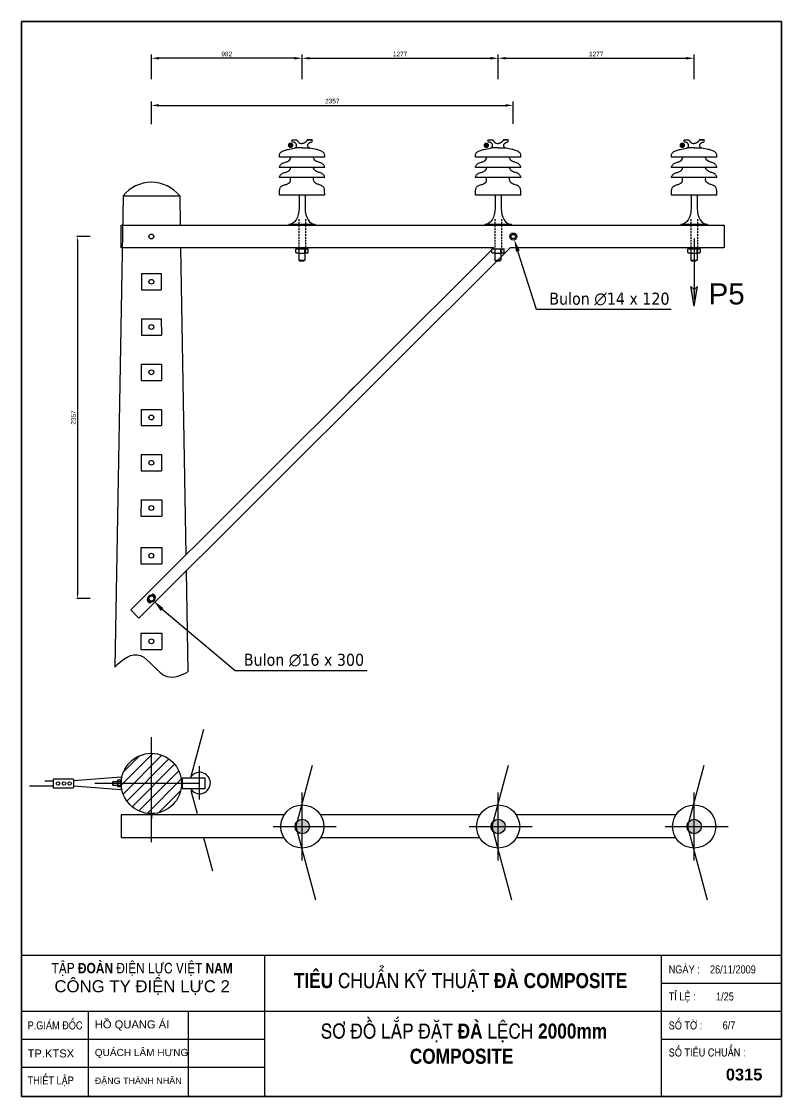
# Model space of a CAD drawing. Header units: millimetres. Extents: x 2635 to 48045, y -9970 to 7555.
# Drawn here: x 23285 to 28235, y 310 to 7310 of the extents above; entities that cross this region are included whole.
import ezdxf

# ---------------------------------------------------------------- set-up
doc = ezdxf.new("R2010")
doc.units = ezdxf.units.MM
doc.linetypes.add('DASHDOTX2', pattern=[50.8, 25.4, -12.7, 0, -12.7])
doc.linetypes.add('DASHED2', pattern=[9.525, 6.35, -3.175])
doc.layers.add('DUONG KICH THUOC', color=140, linetype='Continuous', lineweight=20)
doc.styles.add('Standard1', font='VNARIAL_0.TTF')
doc.styles.add('Standard_1', font='VHELVEN_0.TTF')
doc.styles.add('Standard_2', font='VHELVCN_0.TTF')
doc.dimstyles.new('Da22', dxfattribs={"dimscale": 20, "dimtxt": 2.5, "dimasz": 2.5, "dimexe": 1.25, "dimexo": 0.625, "dimtad": 1, "dimtxsty": 'Standard1', "dimcen": 2.5, "dimclrd": 140, "dimclre": 140, "dimadec": 0, "dimazin": 0, "dimtfac": 1, "dimtmove": 0, "dimatfit": 3, "dimfxl": 1, "dimarcsym": 0})
doc.dimstyles.get("Standard").update_dxf_attribs({"dimtxt": 30, "dimasz": 25, "dimexe": 3, "dimexo": 10, "dimgap": 10, "dimtad": 2, "dimtoh": 1, "dimdec": 0, "dimzin": 0, "dimdsep": 46, "dimtxsty": 'Standard', "dimcen": 0, "dimadec": 0, "dimazin": 0, "dimtfac": 1, "dimtdec": 0, "dimtofl": 0, "dimtmove": 0, "dimatfit": 3, "dimfxl": 1, "dimtolj": 1, "dimtzin": 0, "dimarcsym": 0})

# ---------------------------------------------------------------- blocks, each defined once
blk = doc.blocks.new('*D58')
at = {"layer": 'Defpoints', "color": 0}
for p in [(26487.7, 6763.7), (24130.8, 6606.3), (26487.7, 6610)]:
    blk.add_point(p, dxfattribs=at)
at = {"layer": 'DUONG KICH THUOC', "color": 140, "lineweight": -2}
for p, q in [((24130.8, 6640.3), (24130.8, 6788.7)), ((24180.8, 6763.7), (26437.7, 6763.7)), ((26487.7, 6644), (26487.7, 6788.7))]:
    blk.add_line(p, q, dxfattribs=at)
at = {"layer": 'DUONG KICH THUOC', "color": 140}
for points in [[(24180.8, 6772.1), (24180.8, 6755.4), (24130.8, 6763.7)], [(26437.7, 6772.1), (26437.7, 6755.4), (26487.7, 6763.7)]]:
    blk.add_solid(points, dxfattribs=at)
at = {"layer": 'DUONG KICH THUOC', "color": 0, "insert": (25309.2, 6791.6), "char_height": 30, "attachment_point": 5, "style": 'Standard1'}
blk.add_mtext('2357', dxfattribs=at)
blk = doc.blocks.new('*D59')
at = {"layer": 'Defpoints', "color": 0}
for p in [(27665.8, 7070.5), (26389.1, 6900.8), (27665.8, 6900.8)]:
    blk.add_point(p, dxfattribs=at)
at = {"layer": 'DUONG KICH THUOC', "color": 140, "lineweight": -2}
for p, q in [((26389.1, 6934.8), (26389.1, 7095.5)), ((26439.1, 7070.5), (27615.8, 7070.5)), ((27665.8, 6934.8), (27665.8, 7095.5))]:
    blk.add_line(p, q, dxfattribs=at)
at = {"layer": 'DUONG KICH THUOC', "color": 140}
for points in [[(26439.1, 7078.9), (26439.1, 7062.2), (26389.1, 7070.5)], [(27615.8, 7078.9), (27615.8, 7062.2), (27665.8, 7070.5)]]:
    blk.add_solid(points, dxfattribs=at)
at = {"layer": 'DUONG KICH THUOC', "color": 0, "insert": (27027.4, 7098.1), "char_height": 30, "attachment_point": 5, "style": 'Standard1'}
blk.add_mtext('1277', dxfattribs=at)
blk = doc.blocks.new('*D60')
at = {"layer": 'Defpoints', "color": 0}
for p in [(26389.1, 7070.5), (26389.1, 6965.2), (25112.5, 6900.8)]:
    blk.add_point(p, dxfattribs=at)
at = {"layer": 'DUONG KICH THUOC', "color": 140, "lineweight": -2}
for p, q in [((25112.5, 6934.8), (25112.5, 7095.5)), ((25162.5, 7070.5), (26339.1, 7070.5)), ((26389.1, 6999.2), (26389.1, 7095.5))]:
    blk.add_line(p, q, dxfattribs=at)
at = {"layer": 'DUONG KICH THUOC', "color": 140}
for points in [[(25162.5, 7078.9), (25162.5, 7062.2), (25112.5, 7070.5)], [(26339.1, 7078.9), (26339.1, 7062.2), (26389.1, 7070.5)]]:
    blk.add_solid(points, dxfattribs=at)
at = {"layer": 'DUONG KICH THUOC', "color": 0, "insert": (25750.8, 7098.1), "char_height": 30, "attachment_point": 5, "style": 'Standard1'}
blk.add_mtext('1277', dxfattribs=at)
blk = doc.blocks.new('*D61')
at = {"layer": 'Defpoints', "color": 0}
for p in [(24130.8, 7070.5), (25112.5, 7031.9), (24130.8, 6900.8)]:
    blk.add_point(p, dxfattribs=at)
at = {"layer": 'DUONG KICH THUOC', "color": 140, "lineweight": -2}
for p, q in [((24130.8, 6934.8), (24130.8, 7095.5)), ((25062.5, 7070.5), (24180.8, 7070.5)), ((25112.5, 7065.9), (25112.5, 7095.5))]:
    blk.add_line(p, q, dxfattribs=at)
at = {"layer": 'DUONG KICH THUOC', "color": 140}
for points in [[(24180.8, 7078.9), (24180.8, 7062.2), (24130.8, 7070.5)], [(25062.5, 7078.9), (25062.5, 7062.2), (25112.5, 7070.5)]]:
    blk.add_solid(points, dxfattribs=at)
at = {"layer": 'DUONG KICH THUOC', "color": 0, "insert": (24621.6, 7098.3), "char_height": 30, "attachment_point": 5, "style": 'Standard1'}
blk.add_mtext('982', dxfattribs=at)
blk = doc.blocks.new('*D62')
at = {"layer": 'Defpoints', "color": 0}
for p in [(23742.2, 5909.6), (23648.8, 3552.7), (23742.2, 3552.7)]:
    blk.add_point(p, dxfattribs=at)
at = {"layer": 'DUONG KICH THUOC', "color": 0, "lineweight": -2}
for p, q in [((23732.2, 5909.6), (23645.8, 5909.6)), ((23648.8, 5884.6), (23648.8, 3577.7)), ((23732.2, 3552.7), (23645.8, 3552.7))]:
    blk.add_line(p, q, dxfattribs=at)
at = {"layer": 'DUONG KICH THUOC', "color": 0}
for points in [[(23644.6, 5884.6), (23653, 5884.6), (23648.8, 5909.6)], [(23644.6, 3577.7), (23653, 3577.7), (23648.8, 3552.7)]]:
    blk.add_solid(points, dxfattribs=at)
at = {"layer": 'DUONG KICH THUOC', "color": 0, "insert": (23623.8, 4731.2), "char_height": 30, "attachment_point": 5, "rotation": 90}
blk.add_mtext('\\A1;2357', dxfattribs=at)

msp = doc.modelspace()

# ---------------------------------------------------------------- hatches: boundary and pattern name
for color, points in [(7, [(25019.289, 6503.86, 1), (25055.71, 6503.86, 1)]), (7, [(26294.071, 6503.86, 1), (26330.492, 6503.86, 1)]), (7, [(27570.186, 6503.86, 1), (27606.607, 6503.86, 1)]), (256, [(25174.349, 5835.963), (25051.018, 5835.963), (25051.018, 5831.063), (25174.349, 5831.063)]), (256, [(26451.001, 5835.963), (26327.67, 5835.963), (26327.67, 5831.063), (26451.001, 5831.063)]), (256, [(27727.653, 5835.963), (27604.322, 5835.963), (27604.322, 5831.063), (27727.653, 5831.063)])]:
    msp.add_hatch(color=color).paths.add_polyline_path(points)
h = msp.add_hatch(color=2)
h.paths.add_polyline_path([(27644.683, 5585.185), (27665.885, 5565.369), (27687.086, 5585.185), (27665.885, 5456.455)])
edge = h.paths.add_edge_path()
edge.add_line((27665.885, 5897.434), (27665.885, 5501.349))
h = msp.add_hatch()
h.set_pattern_fill('ANSI31', color=140, scale=15.71264, style=0)
h.set_pattern_definition([(45, (-2449.554, -5632.334), (-35.27588, 35.27588), [])])
edge = h.paths.add_edge_path()
edge.add_arc((24130.799, 2348.124), 196.408, 0, 360)
h = msp.add_hatch(color=256)
edge = h.paths.add_edge_path()
edge.add_arc((25113.498, 2068.064), 46.773, 0, 360)
h = msp.add_hatch(color=256)
edge = h.paths.add_edge_path()
edge.add_arc((26389.102, 2068.064), 46.773, 0, 360)
h = msp.add_hatch(color=256)
edge = h.paths.add_edge_path()
edge.add_arc((27665.754, 2068.064), 46.773, 0, 360)

# ---------------------------------------------------------------- linework, layer by layer
for p, q in [((25046.789, 6538.222), (25077.517, 6538.222)), ((25147.384, 6538.222), (25178.112, 6538.222)), ((26323.441, 6538.222), (26354.169, 6538.222)), ((26424.036, 6538.222), (26454.764, 6538.222)), ((27600.093, 6538.222), (27630.821, 6538.222)), ((27700.688, 6538.222), (27731.416, 6538.222)), ((23946.337, 6173.922), (23892.78, 3105.644)), ((23946.337, 6173.922), (24315.259, 6173.981)), ((24315.26, 6173.922), (24318.588, 5983.276)), ((25026.273, 5987.689), (25026.273, 5983.276)), ((25026.273, 5983.276), (25198.628, 5983.276)), ((25198.628, 5987.689), (25198.628, 5983.276)), ((26302.925, 5987.689), (26302.925, 5983.276)), ((26302.925, 5983.276), (26475.28, 5983.276)), ((26475.28, 5987.689), (26475.28, 5983.276)), ((27579.577, 5987.689), (27579.577, 5983.276)), ((27579.577, 5983.276), (27751.932, 5983.276)), ((27751.932, 5987.689), (27751.932, 5983.276)), ((24321.159, 5835.97), (24356.054, 3836.833)), ((25091.66, 5817.425), (25091.66, 5804.597)), ((25130.942, 5817.425), (25130.942, 5804.597)), ((26368.312, 5817.425), (26368.312, 5804.597)), ((26407.594, 5817.425), (26407.594, 5804.597)), ((27644.964, 5817.425), (27644.964, 5804.597)), ((27684.246, 5817.425), (27684.246, 5804.597)), ((25091.66, 5756.722), (25097.553, 5750.83)), ((25091.66, 5756.722), (25130.942, 5756.722)), ((25095.589, 5800.669), (25127.014, 5800.669)), ((25130.942, 5756.722), (25125.05, 5750.83)), ((26368.312, 5756.722), (26374.205, 5750.83)), ((26368.312, 5756.722), (26407.594, 5756.722)), ((26372.241, 5800.669), (26403.666, 5800.669)), ((26407.594, 5756.722), (26401.702, 5750.83)), ((27644.964, 5756.722), (27650.857, 5750.83)), ((27644.964, 5756.722), (27684.246, 5756.722)), ((27648.893, 5800.669), (27680.318, 5800.669)), ((27684.246, 5756.722), (27678.354, 5750.83)), ((24066.522, 5668.091), (24066.301, 5561.93)), ((24066.522, 5668.091), (24195.075, 5668.091)), ((24195.075, 5668.091), (24195.296, 5561.93)), ((24066.301, 5561.93), (24195.296, 5561.93)), ((24065.909, 5373.479), (24065.688, 5267.318)), ((24065.909, 5373.479), (24195.688, 5373.479)), ((24195.688, 5373.479), (24195.909, 5267.318)), ((24065.688, 5267.318), (24195.909, 5267.318)), ((24065.295, 5078.867), (24065.074, 4972.706)), ((24065.295, 5078.867), (24196.302, 5078.867)), ((24196.302, 5078.867), (24196.523, 4972.706)), ((24065.074, 4972.706), (24196.523, 4972.706)), ((24064.682, 4784.255), (24064.461, 4678.094)), ((24064.682, 4784.255), (24196.915, 4784.255)), ((24196.915, 4784.255), (24197.136, 4678.094)), ((24064.461, 4678.094), (24197.136, 4678.094)), ((24064.068, 4489.643), (24063.847, 4383.482)), ((24064.068, 4489.643), (24197.529, 4489.643)), ((24197.529, 4489.643), (24197.75, 4383.482)), ((24063.847, 4383.482), (24197.75, 4383.482)), ((24061.648, 4195.031), (24199.949, 4195.031)), ((24063.455, 4195.031), (24063.234, 4088.87)), ((24198.142, 4195.031), (24198.363, 4088.87)), ((24061.648, 4088.87), (24199.949, 4088.87)), ((24062.809, 3884.706), (24062.588, 3778.546)), ((24062.809, 3884.706), (24198.788, 3884.706)), ((24198.788, 3884.706), (24199.009, 3778.546)), ((24062.588, 3778.546), (24199.009, 3778.546)), ((24357.862, 3733.242), (24369.348, 3075.242)), ((24061.648, 3326.908), (24199.949, 3326.908)), ((24061.648, 3326.908), (24061.648, 3220.747)), ((24199.949, 3326.908), (24199.949, 3220.747)), ((24061.648, 3220.747), (24199.949, 3220.747)), ((24130.799, 1967.022), (24130.799, 2649.871)), ((24447.323, 2348.124), (23762.557, 2348.124)), ((25113.498, 1846.672), (25113.498, 2289.456)), ((26389.102, 1846.672), (26389.102, 2289.456)), ((27665.754, 1846.672), (27665.754, 2289.456)), ((24995.548, 2144.072), (23934.391, 2144.462)), ((26270.851, 2143.602), (25231.504, 2143.985)), ((27547.181, 2143.096), (26507.433, 2143.479)), ((24924.804, 2068.064), (25334.891, 2068.064)), ((26200.408, 2068.064), (26610.495, 2068.064)), ((27477.06, 2068.064), (27887.147, 2068.064)), ((23934.391, 1997.168), (24992.637, 1996.775)), ((25234.306, 1996.685), (26268.522, 1996.301)), ((26509.607, 1996.175), (27545.48, 1995.791)), ((23285.081, 1231.14), (28234.503, 1231.14)), ((24870.014, 319.404), (24870.014, 1231.14)), ((27453.016, 319.404), (27453.016, 1231.14)), ((27453.016, 1048.793), (28234.503, 1048.793)), ((23285.081, 866.446), (28234.503, 866.446)), ((23721.475, 319.404), (23721.475, 866.446)), ((24372.715, 319.404), (24372.715, 866.446)), ((23285.081, 684.099), (24870.014, 684.099)), ((27453.016, 684.099), (28234.503, 684.099)), ((23285.081, 501.751), (24870.014, 501.751))]:
    msp.add_line(p, q)
at = {"linetype": 'ByBlock'}
for p, q in [((25092.81, 6179.684), (25092.81, 6094.293)), ((25132.091, 6179.684), (25132.091, 6094.293)), ((26369.462, 6179.684), (26369.462, 6094.293)), ((26408.743, 6179.684), (26408.743, 6094.293)), ((27646.114, 6179.684), (27646.114, 6094.293)), ((27685.395, 6179.684), (27685.395, 6094.293))]:
    msp.add_line(p, q, dxfattribs=at)
at = {"color": 140, "linetype": 'DASHED2', "ltscale": 2}
for p, q in [((25090.589, 6022.551), (25090.589, 5806.502)), ((25133.799, 6022.551), (25133.799, 5806.502)), ((26367.241, 6022.551), (26367.241, 5806.502)), ((26410.451, 6022.551), (26410.451, 5806.502)), ((27643.893, 6022.551), (27643.893, 5806.502)), ((27687.103, 6022.551), (27687.103, 5806.502))]:
    msp.add_line(p, q, dxfattribs=at)
at = {"lineweight": -3}
for p, q in [((23934.391, 5835.97), (23934.391, 5983.276)), ((23934.391, 5983.276), (27862.162, 5983.276)), ((27862.162, 5983.276), (27862.162, 5835.97)), ((26361.129, 5835.97), (23934.391, 5835.97)), ((23996.596, 3478.439), (26361.129, 5835.97)), ((26466.835, 5835.97), (24049.229, 3425.522)), ((27862.162, 5835.97), (26466.835, 5835.97)), ((26638.348, 5433.724), (26517.926, 5814.125)), ((27516.454, 5433.724), (26638.348, 5433.724)), ((24132.812, 3576.668), (24106.521, 3550.518)), ((24155.875, 3568.967), (24147.396, 3577.492)), ((24105.62, 3535.939), (24114.099, 3527.414)), ((24128.683, 3528.237), (24154.974, 3554.388)), ((23996.596, 3478.439), (24049.229, 3425.522)), ((24677.489, 3082.425), (24200.518, 3480.808)), ((25535.831, 3082.425), (24677.489, 3082.425)), ((28234.503, 1237.604), (28234.503, 309.841))]:
    msp.add_line(p, q, dxfattribs=at)
at = {"color": 2}
for p, q in [((27665.885, 5897.434), (27665.885, 5501.349)), ((23285.081, 309.841), (28234.503, 309.841))]:
    msp.add_line(p, q, dxfattribs=at)
at = {"linetype": 'DASHDOTX2'}
for p, q in [((25097.553, 5750.83), (25125.05, 5750.83)), ((26374.205, 5750.83), (26401.702, 5750.83)), ((27650.857, 5750.83), (27678.354, 5750.83))]:
    msp.add_line(p, q, dxfattribs=at)
at = {"color": 7}
for p, q in [((27665.885, 5456.455), (27644.683, 5585.185)), ((27644.683, 5585.185), (27665.885, 5565.369)), ((27665.885, 5456.455), (27687.086, 5585.185)), ((27687.086, 5585.185), (27665.885, 5565.369)), ((25375.533, 4853.628), (25449.576, 4927.671)), ((24469.715, 2699.278), (24428.826, 2546.536)), ((24428.826, 2546.536), (24387.682, 2392.985)), ((25177.693, 2464.772), (25071.395, 2068.064)), ((26453.41, 2464.772), (26347.113, 2068.064)), ((27729.394, 2464.772), (27623.097, 2068.064)), ((23932.665, 2388.403), (23624.295, 2364.954)), ((23492.487, 2330.886), (23336.868, 2330.886)), ((23493.225, 2363.17), (23437.498, 2363.17)), ((23932.665, 2307.438), (23624.295, 2330.886)), ((24387.682, 2303.262), (24428.253, 2151.85)), ((23934.391, 2144.426), (23934.391, 1997.13)), ((25071.395, 2068.064), (25199.5, 1589.97)), ((26347.113, 2068.064), (26475.218, 1589.97)), ((27623.043, 2068.264), (27751.148, 1590.17)), ((24469.754, 1996.969), (24528.309, 1778.436)), ((23721.475, 319.404), (23721.475, 309.841)), ((24372.715, 319.404), (24372.715, 309.841)), ((24870.014, 319.404), (24870.014, 309.841)), ((27453.016, 319.404), (27453.016, 309.841))]:
    msp.add_line(p, q, dxfattribs=at)
at = {"color": 140}
for p, q in [((24445.171, 2244.197), (24445.171, 2460.319)), ((23934.391, 2384.508), (23934.391, 2311.739)), ((23880.822, 2359.548), (23876.894, 2355.619)), ((23876.894, 2355.619), (23876.894, 2341.17)), ((23876.894, 2341.17), (23880.822, 2337.241)), ((23880.822, 2359.548), (23880.822, 2337.241)), ((23931.072, 2359.548), (23880.822, 2359.548)), ((23880.822, 2337.241), (23931.804, 2337.241))]:
    msp.add_line(p, q, dxfattribs=at)
at = {"linetype": 'Continuous'}
msp.add_line((24130.799, 2151.716), (24130.799, 2117.181), dxfattribs=at)
msp.add_line((24130.799, 2151.716), (24130.799, 2117.181), dxfattribs=at)
at = {"color": 2}
for points in [[(28234.503, 309.841), (28234.503, 7309.822), (23285.022, 7309.822), (23285.022, 309.841), (28234.503, 309.841)], [(23285.081, 309.841), (23285.081, 7309.822), (28234.562, 7309.822), (28234.562, 309.841), (23285.081, 309.841)]]:
    msp.add_lwpolyline(points, close=True, dxfattribs=at)
for points in [[(25075.383, 6505.71, 0.33742366), (25055.953, 6523.236, -0.21105738), (25046.789, 6528.232, -0.34013476), (25046.789, 6538.222, -0.24626391), (25050.399, 6539.887), (25056.172, 6539.887)], [(25056.172, 6539.887), (25072.468, 6539.887, -0.06583963), (25074.961, 6539.558, -0.08777273), (25077.006, 6538.6, -0.05827455), (25079.434, 6536.429, -0.01816456), (25081.798, 6533.555, -0.03774957), (25083.46, 6531, 0.04761088), (25086.883, 6526.608, 0.23109475), (25112.45, 6515.825, 0.23109475)], [(25168.729, 6539.887), (25152.433, 6539.887, 0.06583963), (25149.94, 6539.558, 0.08777273), (25147.895, 6538.6, 0.05827455), (25145.467, 6536.429, 0.01816456), (25143.102, 6533.555, 0.03774957), (25141.441, 6531, -0.04761088), (25138.018, 6526.608, -0.23109475), (25112.45, 6515.825, -0.23109475)], [(25149.517, 6505.71, -0.33742366), (25168.948, 6523.236, 0.21105738), (25178.112, 6528.232, 0.34013476), (25178.112, 6538.222, 0.24626391), (25174.502, 6539.887), (25168.729, 6539.887)], [(26352.035, 6505.71, 0.33742366), (26332.605, 6523.236, -0.21105738), (26323.441, 6528.232, -0.34013476), (26323.441, 6538.222, -0.24626391), (26327.051, 6539.887), (26332.824, 6539.887)], [(26332.824, 6539.887), (26349.12, 6539.887, -0.06583963), (26351.613, 6539.558, -0.08777273), (26353.658, 6538.6, -0.05827455), (26356.086, 6536.429, -0.01816456), (26358.45, 6533.555, -0.03774957), (26360.112, 6531, 0.04761088), (26363.535, 6526.608, 0.23109475), (26389.102, 6515.825, 0.23109475)], [(26445.381, 6539.887), (26429.085, 6539.887, 0.06583963), (26426.592, 6539.558, 0.08777273), (26424.547, 6538.6, 0.05827455), (26422.119, 6536.429, 0.01816456), (26419.754, 6533.555, 0.03774957), (26418.093, 6531, -0.04761088), (26414.67, 6526.608, -0.23109475), (26389.102, 6515.825, -0.23109475)], [(26426.169, 6505.71, -0.33742366), (26445.6, 6523.236, 0.21105738), (26454.764, 6528.232, 0.34013476), (26454.764, 6538.222, 0.24626391), (26451.154, 6539.887), (26445.381, 6539.887)], [(27628.687, 6505.71, 0.33742366), (27609.257, 6523.236, -0.21105738), (27600.093, 6528.232, -0.34013476), (27600.093, 6538.222, -0.24626391), (27603.703, 6539.887), (27609.476, 6539.887)], [(27609.476, 6539.887), (27625.772, 6539.887, -0.06583963), (27628.265, 6539.558, -0.08777273), (27630.31, 6538.6, -0.05827455), (27632.738, 6536.429, -0.01816456), (27635.102, 6533.555, -0.03774957), (27636.764, 6531, 0.04761088), (27640.187, 6526.608, 0.23109475), (27665.754, 6515.825, 0.23109475)], [(27722.033, 6539.887), (27705.737, 6539.887, 0.06583963), (27703.244, 6539.558, 0.08777273), (27701.199, 6538.6, 0.05827455), (27698.771, 6536.429, 0.01816456), (27696.406, 6533.555, 0.03774957), (27694.745, 6531, -0.04761088), (27691.322, 6526.608, -0.23109475), (27665.754, 6515.825, -0.23109475)], [(27702.821, 6505.71, -0.33742366), (27722.252, 6523.236, 0.21105738), (27731.416, 6528.232, 0.34013476), (27731.416, 6538.222, 0.24626391), (27727.806, 6539.887), (27722.033, 6539.887)], [(24965.144, 6426.019), (24964.75, 6434.771, -0.14887462), (24968.992, 6451.402, -0.06685663), (24976.545, 6459.789, -0.06371024), (24985.568, 6465.66, -0.04467711), (24998.367, 6470.483, -0.03200233), (25020.807, 6476.929, -0.01374007), (25062.186, 6485.074, 0.29109305), (25074.964, 6496.903, 0.13074651), (25075.383, 6502.565, -0.09328321), (25075.383, 6505.71, -0.75340288)], [(25112.537, 6487.412), (25073.682, 6487.412, 0.03315086), (25069.743, 6487.151, 0.01624071), (25066.994, 6486.693, 0.09165183), (25065.848, 6486.235, -0.0498847), (25065.085, 6485.854, -0.64695834)], [(25112.364, 6487.412), (25151.218, 6487.412, -0.03315086), (25155.158, 6487.151, -0.01624071), (25157.907, 6486.693, -0.09165183), (25159.052, 6486.235, 0.0498847), (25159.816, 6485.854, 0.64695834)], [(25259.756, 6426.019), (25260.151, 6434.771, 0.14887462), (25255.909, 6451.402, 0.06685663), (25248.355, 6459.789, 0.06371024), (25239.333, 6465.66, 0.04467711), (25226.534, 6470.483, 0.03200233), (25204.094, 6476.929, 0.01374007), (25162.715, 6485.074, -0.29109305), (25149.937, 6496.903, -0.13074651), (25149.517, 6502.565, 0.09328321), (25149.517, 6505.71, 0.75340288)], [(26241.796, 6426.019), (26241.402, 6434.771, -0.14887462), (26245.644, 6451.402, -0.06685663), (26253.197, 6459.789, -0.06371024), (26262.22, 6465.66, -0.04467711), (26275.019, 6470.483, -0.03200233), (26297.459, 6476.929, -0.01374007), (26338.838, 6485.074, 0.29109305), (26351.616, 6496.903, 0.13074651), (26352.035, 6502.565, -0.09328321), (26352.035, 6505.71, -0.75340288)], [(26389.189, 6487.412), (26350.334, 6487.412, 0.03315086), (26346.395, 6487.151, 0.01624071), (26343.646, 6486.693, 0.09165183), (26342.5, 6486.235, -0.0498847), (26341.737, 6485.854, -0.64695834)], [(26389.016, 6487.412), (26427.87, 6487.412, -0.03315086), (26431.81, 6487.151, -0.01624071), (26434.559, 6486.693, -0.09165183), (26435.704, 6486.235, 0.0498847), (26436.468, 6485.854, 0.64695834)], [(26536.408, 6426.019), (26536.803, 6434.771, 0.14887462), (26532.561, 6451.402, 0.06685663), (26525.007, 6459.789, 0.06371024), (26515.985, 6465.66, 0.04467711), (26503.186, 6470.483, 0.03200233), (26480.746, 6476.929, 0.01374007), (26439.367, 6485.074, -0.29109305), (26426.589, 6496.903, -0.13074651), (26426.169, 6502.565, 0.09328321), (26426.169, 6505.71, 0.75340288)], [(27518.448, 6426.019), (27518.054, 6434.771, -0.14887462), (27522.296, 6451.402, -0.06685663), (27529.849, 6459.789, -0.06371024), (27538.872, 6465.66, -0.04467711), (27551.671, 6470.483, -0.03200233), (27574.111, 6476.929, -0.01374007), (27615.49, 6485.074, 0.29109305), (27628.268, 6496.903, 0.13074651), (27628.687, 6502.565, -0.09328321), (27628.687, 6505.71, -0.75340288)], [(27665.841, 6487.412), (27626.986, 6487.412, 0.03315086), (27623.047, 6487.151, 0.01624071), (27620.298, 6486.693, 0.09165183), (27619.152, 6486.235, -0.0498847), (27618.389, 6485.854, -0.64695834)], [(27665.668, 6487.412), (27704.522, 6487.412, -0.03315086), (27708.462, 6487.151, -0.01624071), (27711.211, 6486.693, -0.09165183), (27712.356, 6486.235, 0.0498847), (27713.12, 6485.854, 0.64695834)], [(27813.06, 6426.019), (27813.455, 6434.771, 0.14887462), (27809.213, 6451.402, 0.06685663), (27801.659, 6459.789, 0.06371024), (27792.637, 6465.66, 0.04467711), (27779.838, 6470.483, 0.03200233), (27757.398, 6476.929, 0.01374007), (27716.019, 6485.074, -0.29109305), (27703.241, 6496.903, -0.13074651), (27702.821, 6502.565, 0.09328321), (27702.821, 6505.71, 0.75340288)], [(24965.144, 6360.164), (24965.507, 6363.373, -0.12238138), (24968.992, 6372.742, -0.06685663), (24976.545, 6381.13, -0.06371024), (24985.568, 6387.001, -0.04467711), (24998.367, 6391.824, 0.04436828), (25017.88, 6399.163, 0.07946042), (25030.26, 6407.76, 0.11834854), (25036.974, 6418.244, 0.13074651), (25037.394, 6423.905, -0.06250512), (25037.264, 6426.019, -0.06250512)], [(25259.756, 6360.164), (25259.394, 6363.373, 0.12238138), (25255.909, 6372.742, 0.06685663), (25248.355, 6381.13, 0.06371024), (25239.333, 6387.001, 0.04467711), (25226.534, 6391.824, -0.04436828), (25207.02, 6399.163, -0.07946042), (25194.641, 6407.76, -0.11834854), (25187.927, 6418.244, -0.13074651), (25187.507, 6423.905, 0.06250512), (25187.636, 6426.019, 0.06250512)], [(26241.796, 6360.164), (26242.159, 6363.373, -0.12238138), (26245.644, 6372.742, -0.06685663), (26253.197, 6381.13, -0.06371024), (26262.22, 6387.001, -0.04467711), (26275.019, 6391.824, 0.04436828), (26294.532, 6399.163, 0.07946042), (26306.912, 6407.76, 0.11834854), (26313.626, 6418.244, 0.13074651), (26314.046, 6423.905, -0.06250512), (26313.916, 6426.019, -0.06250512)], [(26536.408, 6360.164), (26536.046, 6363.373, 0.12238138), (26532.561, 6372.742, 0.06685663), (26525.007, 6381.13, 0.06371024), (26515.985, 6387.001, 0.04467711), (26503.186, 6391.824, -0.04436828), (26483.672, 6399.163, -0.07946042), (26471.293, 6407.76, -0.11834854), (26464.579, 6418.244, -0.13074651), (26464.159, 6423.905, 0.06250512), (26464.288, 6426.019, 0.06250512)], [(27518.448, 6360.164), (27518.811, 6363.373, -0.12238138), (27522.296, 6372.742, -0.06685663), (27529.849, 6381.13, -0.06371024), (27538.872, 6387.001, -0.04467711), (27551.671, 6391.824, 0.04436828), (27571.184, 6399.163, 0.07946042), (27583.564, 6407.76, 0.11834854), (27590.278, 6418.244, 0.13074651), (27590.698, 6423.905, -0.06250512), (27590.568, 6426.019, -0.06250512)], [(27813.06, 6360.164), (27812.698, 6363.373, 0.12238138), (27809.213, 6372.742, 0.06685663), (27801.659, 6381.13, 0.06371024), (27792.637, 6387.001, 0.04467711), (27779.838, 6391.824, -0.04436828), (27760.324, 6399.163, -0.07946042), (27747.945, 6407.76, -0.11834854), (27741.231, 6418.244, -0.13074651), (27740.811, 6423.905, 0.06250512), (27740.94, 6426.019, 0.06250512)], [(24965.144, 6294.31), (24965.507, 6297.518, -0.12238138), (24968.992, 6306.888, -0.06685663), (24976.545, 6315.275, -0.06371024), (24985.568, 6321.146, -0.04467711), (24998.367, 6325.969, 0.04436828), (25017.88, 6333.308, 0.07946042), (25030.26, 6341.905, 0.11834854), (25036.974, 6352.389, 0.13074651), (25037.394, 6358.051, -0.06250512), (25037.264, 6360.164, -0.06250512)], [(25259.756, 6294.31), (25259.394, 6297.518, 0.12238138), (25255.909, 6306.888, 0.06685663), (25248.355, 6315.275, 0.06371024), (25239.333, 6321.146, 0.04467711), (25226.534, 6325.969, -0.04436828), (25207.02, 6333.308, -0.07946042), (25194.641, 6341.905, -0.11834854), (25187.927, 6352.389, -0.13074651), (25187.507, 6358.051, 0.06250512), (25187.636, 6360.164, 0.06250512)], [(26241.796, 6294.31), (26242.159, 6297.518, -0.12238138), (26245.644, 6306.888, -0.06685663), (26253.197, 6315.275, -0.06371024), (26262.22, 6321.146, -0.04467711), (26275.019, 6325.969, 0.04436828), (26294.532, 6333.308, 0.07946042), (26306.912, 6341.905, 0.11834854), (26313.626, 6352.389, 0.13074651), (26314.046, 6358.051, -0.06250512), (26313.916, 6360.164, -0.06250512)], [(26536.408, 6294.31), (26536.046, 6297.518, 0.12238138), (26532.561, 6306.888, 0.06685663), (26525.007, 6315.275, 0.06371024), (26515.985, 6321.146, 0.04467711), (26503.186, 6325.969, -0.04436828), (26483.672, 6333.308, -0.07946042), (26471.293, 6341.905, -0.11834854), (26464.579, 6352.389, -0.13074651), (26464.159, 6358.051, 0.06250512), (26464.288, 6360.164, 0.06250512)], [(27518.448, 6294.31), (27518.811, 6297.518, -0.12238138), (27522.296, 6306.888, -0.06685663), (27529.849, 6315.275, -0.06371024), (27538.872, 6321.146, -0.04467711), (27551.671, 6325.969, 0.04436828), (27571.184, 6333.308, 0.07946042), (27583.564, 6341.905, 0.11834854), (27590.278, 6352.389, 0.13074651), (27590.698, 6358.051, -0.06250512), (27590.568, 6360.164, -0.06250512)], [(27813.06, 6294.31), (27812.698, 6297.518, 0.12238138), (27809.213, 6306.888, 0.06685663), (27801.659, 6315.275, 0.06371024), (27792.637, 6321.146, 0.04467711), (27779.838, 6325.969, -0.04436828), (27760.324, 6333.308, -0.07946042), (27747.945, 6341.905, -0.11834854), (27741.231, 6352.389, -0.13074651), (27740.811, 6358.051, 0.06250512), (27740.94, 6360.164, 0.06250512)], [(24965.144, 6179.684), (24965.507, 6208.107, -0.06401041), (24968.992, 6226.899, -0.06685663), (24976.545, 6235.287, -0.06371024), (24985.568, 6241.158, -0.04467711), (24998.367, 6245.981, 0.04436828), (25017.88, 6253.319, 0.07946042), (25030.26, 6261.917, 0.11834854), (25036.974, 6272.401, 0.03748724), (25037.394, 6292.196, -0.06250512), (25037.264, 6294.31, -0.06250512)], [(25259.756, 6179.684), (25259.394, 6208.107, 0.06401041), (25255.909, 6226.899, 0.06685663), (25248.355, 6235.287, 0.06371024), (25239.333, 6241.158, 0.04467711), (25226.534, 6245.981, -0.04436828), (25207.02, 6253.319, -0.07946042), (25194.641, 6261.917, -0.11834854), (25187.927, 6272.401, -0.03748724), (25187.507, 6292.196, 0.06250512), (25187.636, 6294.31, 0.06250512)], [(26241.796, 6179.684), (26242.159, 6208.107, -0.06401041), (26245.644, 6226.899, -0.06685663), (26253.197, 6235.287, -0.06371024), (26262.22, 6241.158, -0.04467711), (26275.019, 6245.981, 0.04436828), (26294.532, 6253.319, 0.07946042), (26306.912, 6261.917, 0.11834854), (26313.626, 6272.401, 0.03748724), (26314.046, 6292.196, -0.06250512), (26313.916, 6294.31, -0.06250512)], [(26536.408, 6179.684), (26536.046, 6208.107, 0.06401041), (26532.561, 6226.899, 0.06685663), (26525.007, 6235.287, 0.06371024), (26515.985, 6241.158, 0.04467711), (26503.186, 6245.981, -0.04436828), (26483.672, 6253.319, -0.07946042), (26471.293, 6261.917, -0.11834854), (26464.579, 6272.401, -0.03748724), (26464.159, 6292.196, 0.06250512), (26464.288, 6294.31, 0.06250512)], [(27518.448, 6179.684), (27518.811, 6208.107, -0.06401041), (27522.296, 6226.899, -0.06685663), (27529.849, 6235.287, -0.06371024), (27538.872, 6241.158, -0.04467711), (27551.671, 6245.981, 0.04436828), (27571.184, 6253.319, 0.07946042), (27583.564, 6261.917, 0.11834854), (27590.278, 6272.401, 0.03748724), (27590.698, 6292.196, -0.06250512), (27590.568, 6294.31, -0.06250512)], [(27813.06, 6179.684), (27812.698, 6208.107, 0.06401041), (27809.213, 6226.899, 0.06685663), (27801.659, 6235.287, 0.06371024), (27792.637, 6241.158, 0.04467711), (27779.838, 6245.981, -0.04436828), (27760.324, 6253.319, -0.07946042), (27747.945, 6261.917, -0.11834854), (27741.231, 6272.401, -0.03748724), (27740.811, 6292.196, 0.06250512), (27740.94, 6294.31, 0.06250512)], [(25091.66, 5830.253), (25091.66, 5804.597, -0.41421356), (25087.732, 5800.669), (25075.948, 5800.669, -0.41421356), (25072.02, 5804.597), (25072.02, 5826.325, -0.41421356), (25075.948, 5830.253), (25146.655, 5830.253, -0.41421356), (25150.583, 5826.325), (25150.583, 5804.597, -0.41421356), (25146.655, 5800.669), (25134.87, 5800.669, -0.41421356), (25130.942, 5804.597), (25130.942, 5830.253)], [(26368.312, 5830.253), (26368.312, 5804.597, -0.41421356), (26364.384, 5800.669), (26352.6, 5800.669, -0.41421356), (26348.672, 5804.597), (26348.672, 5826.325, -0.41421356), (26352.6, 5830.253), (26423.307, 5830.253, -0.41421356), (26427.235, 5826.325), (26427.235, 5804.597, -0.41421356), (26423.307, 5800.669), (26411.522, 5800.669, -0.41421356), (26407.594, 5804.597), (26407.594, 5830.253)], [(27644.964, 5830.253), (27644.964, 5804.597, -0.41421356), (27641.036, 5800.669), (27629.252, 5800.669, -0.41421356), (27625.324, 5804.597), (27625.324, 5826.325, -0.41421356), (27629.252, 5830.253), (27699.959, 5830.253, -0.41421356), (27703.887, 5826.325), (27703.887, 5804.597, -0.41421356), (27699.959, 5800.669), (27688.174, 5800.669, -0.41421356), (27684.246, 5804.597), (27684.246, 5830.253)]]:
    msp.add_lwpolyline(points, format="xyb")
for points in [[(25259.756, 6426.019), (24965.144, 6426.019)], [(26536.408, 6426.019), (26241.796, 6426.019)], [(27813.06, 6426.019), (27518.448, 6426.019)], [(25259.756, 6360.164), (24965.144, 6360.164)], [(26536.408, 6360.164), (26241.796, 6360.164)], [(27813.06, 6360.164), (27518.448, 6360.164)], [(25259.756, 6294.31), (24965.144, 6294.31)], [(26536.408, 6294.31), (26241.796, 6294.31)], [(27813.06, 6294.31), (27518.448, 6294.31)], [(25259.756, 6179.684), (24965.144, 6179.684)], [(26536.408, 6179.684), (26241.796, 6179.684)], [(27813.06, 6179.684), (27518.448, 6179.684)], [(25198.628, 5987.689), (25026.273, 5987.689)], [(26475.28, 5987.689), (26302.925, 5987.689)], [(27751.932, 5987.689), (27579.577, 5987.689)], [(25091.66, 5804.597), (25091.66, 5756.722)], [(25130.942, 5804.597), (25130.942, 5756.722)], [(26368.312, 5804.597), (26368.312, 5756.722)], [(26407.594, 5804.597), (26407.594, 5756.722)], [(27644.964, 5804.597), (27644.964, 5756.722)], [(27684.246, 5804.597), (27684.246, 5756.722)]]:
    msp.add_lwpolyline(points)
at = {"color": 140}
for points in [[(24332.329, 2316.077), (24480.789, 2316.077), (24480.789, 2382.016), (24332.329, 2382.016)], [(23931.541, 2368.828), (23910.815, 2368.828), (23910.815, 2327.42), (23931.541, 2327.42)]]:
    msp.add_lwpolyline(points, close=True, dxfattribs=at)
at = {"color": 7}
msp.add_lwpolyline([(23624.193, 2372.946), (23624.193, 2322.413, -0.41421356), (23618.301, 2316.521), (23498.379, 2316.521, -0.41421356), (23492.487, 2322.413), (23492.487, 2372.946, -0.41421356), (23498.379, 2378.839), (23618.301, 2378.839, -0.41421356)], format="xyb", close=True, dxfattribs=at)
at = {"lineweight": -3}
for centre, radius in [((24130.799, 5909.623), 15.713), ((26487.695, 5909.623), 22.959), ((26487.695, 5909.623), 13.749), ((24130.799, 5615.011), 15.713), ((24130.799, 5320.399), 15.713), ((24130.799, 5025.787), 15.713), ((24130.799, 4731.175), 15.713), ((24130.799, 4436.563), 15.713), ((24130.799, 4141.951), 15.713), ((24130.799, 3831.626), 15.713), ((24130.799, 3552.727), 22.959), ((24130.799, 3552.727), 16.547), ((24130.799, 3273.827), 15.713)]:
    msp.add_circle(centre, radius, dxfattribs=at)
for centre, radius in [((24130.799, 2348.124), 196.408), ((25113.498, 2068.064), 140.319), ((26389.102, 2068.064), 140.319), ((27665.754, 2068.064), 140.319), ((25113.498, 2068.064), 46.773), ((26389.102, 2068.064), 46.773), ((27665.754, 2068.064), 46.773)]:
    msp.add_circle(centre, radius)
at = {"color": 7}
for centre in [(23523.12, 2347.68), (23561.419, 2347.68), (23598.623, 2347.68)]:
    msp.add_circle(centre, 11.561, dxfattribs=at)
for centre, radius, start, end in [((24130.822, 6026.879), 235.916, 38.5748508, 141.4436428), ((25095.589, 5804.597), 3.928, 180, 270), ((25127.014, 5804.597), 3.928, 270, 0), ((26372.241, 5804.597), 3.928, 180, 270), ((26403.666, 5804.597), 3.928, 270, 0), ((27648.893, 5804.597), 3.928, 180, 270), ((27680.318, 5804.597), 3.928, 270, 0)]:
    msp.add_arc(centre, radius, start, end)
at = {"lineweight": -3}
for centre, start, end in [((24140.579, 3568.667), 52.3160366, 135.5472265), ((24114.481, 3542.708), 134.1455949, 217.3767849), ((24120.916, 3536.239), 232.3160366, 315.5472265), ((24147.014, 3562.197), 314.1455949, 37.3767849)]:
    msp.add_arc(centre, 11.151, start, end, dxfattribs=at)
at = {"color": 140}
msp.add_arc((24445.171, 2351.069), 69.781, 210.0960823, 153.6733807, dxfattribs=at)
at = {"extrusion": (0, 0, -1)}
for centre in [(25026.273, 6094.293), (26302.925, 6094.293), (27579.577, 6094.293)]:
    msp.add_ellipse(centre, major_axis=(0, 106.604), ratio=0.62414429, start_param=1.57079633, end_param=3.14159265, dxfattribs=at)
for centre in [(25198.628, 6094.293), (26475.28, 6094.293), (27751.932, 6094.293)]:
    msp.add_ellipse(centre, major_axis=(0, 106.604), ratio=0.62414429, start_param=1.57079633, end_param=3.14159265)
msp.add_open_spline([(23892.78, 3105.644), (23939.932, 3158.776), (24072.054, 3247.644), (24202.043, 2999.927), (24330.265, 3053.428), (24369.348, 3075.242)], degree=3, knots=[19.51446888, 19.51446888, 19.51446888, 19.51446888, 125.03032197, 236.78194038, 315.16063292, 315.16063292, 315.16063292, 315.16063292])
for points in [[(26530.409, 5818.077), (26505.442, 5810.174), (26494.215, 5889.025)], [(24209.99, 3489.849), (24191.046, 3471.767), (24146.274, 3537.638)]]:
    msp.add_solid(points)

# ---------------------------------------------------------------- texts
for s, insert, char_height, width, attachment_point, style in [('{\\fArial|b0|i0|c0|p32;P5}', (27759.955, 5604.927), 137.4856, 4411.95458, 1, 'Standard_1'), ('{\\fVNI-Helve-Condense|b1|i0|c0|p2;TAÄP ÑOAØN ÑIEÄN LÖÏC VIEÄT NAM\\P\\fVNI-Helve|b0|i0|c0|p2;\\H1.154x;COÂNG TY ÑIEÄN LÖÏC 2}', (24070.777, 1179.652), 67.72894, 2277.77642, 2, 'Standard_1'), ('{\\fVNI-Helve-Condense|b1|i0|c0|p2;\\H1.257x;TIEÂU CHUAÅN KYÕ THUAÄT ÑAØ COMPOSITE}', (26144.567, 1113.867), 78.14878, 2204.83755, 2, 'Standard_1'), ('NGAØY :    26/11/2009', (27500.008, 1136.981), 52.09919, 766.11853, 4, 'Standard_2'), ('TÆ LEÄ :        1/25', (27500.008, 954.633), 52.09919, 588.19981, 4, 'Standard_2'), ('P.GIAÙM ÑOÁC', (23324.681, 772.286), 52.09919, 588.14784, 4, 'Standard_2'), ('{\\fArial|b0|i0|c0|p34;HỒ QUANG ÁI}', (23762.213, 772.286), 52.09919, 588.19981, 4, 'Standard_2'), ('{\\fVNI-Helve-Condense|b1|i0|c0|p2;\\H1.25x; SÔ ÑOÀ LAÉP ÑAËT ÑAØ LEÄCH 2000mm COMPOSITE}', (26151.029, 784.958), 78.5632, 2204.83755, 2, 'Standard_1'), ('SOÁ TÔØ :        6/7', (27500.008, 772.286), 52.09919, 588.19981, 4, 'Standard_2'), ('{\\fArial|b0|i0|c0|p34;\\H0.9x;QUÁCH LÂM H\\fArial|b0|i0|c163|p34;Ư\\fArial|b0|i0|c0|p34;NG}', (23762.213, 589.939), 52.09919, 837.06026, 4, 'Standard_2'), ('SOÁ TIEÂU CHUAÅN{\\fArial|b0|i0|c0|p34; }:', (27500.008, 595.898), 52.09919, 1245.12856, 4, 'Standard_2'), ('{\\fVNI-Helve|b0|i0|c0|p2;TP.KTSX}', (23324.681, 589.939), 52.09919, 588.19981, 4, 'Standard_2'), ('{\\fVNI-Helve|b1|i0|c0|p2;0315          }', (27872.145, 452.204), 76.52068, 314.61146, 4, 'Standard_2'), ('THIEÁT LAÄP', (23324.681, 407.592), 52.09919, 588.19981, 4, 'Standard_2'), ('{\\fArial|b0|i0|c238|p34;\\H0.8x;Đ\\fArial|b0|i0|c0|p34;ẶNG THÀNH NHÂN}', (23762.213, 407.592), 52.09919, 779.17227, 4, 'Standard_2')]:
    msp.add_mtext(s, dxfattribs=dict(insert=insert, char_height=char_height, width=width, attachment_point=attachment_point, style=style))
at = {"lineweight": -3, "char_height": 78.5632, "attachment_point": 5}
for s, insert in [('\\A1;{\\fTahoma|b0|i0|c0|p34;Bulon }∅{\\fTahoma|b0|i0|c0|p34;14 x 120}', (27113.817, 5502.467)), ('\\A1;{\\fTahoma|b0|i0|c0|p34;Bulon }∅{\\fTahoma|b0|i0|c0|p34;16 x 300}', (25124.608, 3151.168))]:
    msp.add_mtext(s, dxfattribs=dict(at, insert=insert))

# ---------------------------------------------------------------- dimensions: what is measured, and where the dimension line sits
at = {"layer": 'DUONG KICH THUOC', "color": 140, "ltscale": 2}
for base, p1, p2, picture, middle in [((24130.799, 7070.541), (25112.45, 7031.946), (24130.799, 6900.791), '*D61', (24621.624, 7098.348)), ((26389.102, 7070.541), (25112.45, 6900.791), (26389.102, 6965.167), '*D60', (25750.776, 7098.103)), ((27665.754, 7070.541), (26389.102, 6900.791), (27665.754, 6900.791), '*D59', (27027.428, 7098.103)), ((26487.695, 6763.737), (24130.799, 6606.25), (26487.695, 6609.996), '*D58', (25309.247, 6791.564))]:
    dim = msp.add_linear_dim(base=base, p1=p1, p2=p2, dimstyle='Da22', override={"dimtxt": 1.5, "dimexo": 1.7, "dimtoh": 1, "dimdec": 0, "dimtdec": 0, "dimtmove": 1}, dxfattribs=at)
    dim.commit()
    dim.dimension.update_dxf_attribs({"geometry": picture, "text_midpoint": middle})
at = {"layer": 'DUONG KICH THUOC'}
dim = msp.add_linear_dim(base=(23648.8, 3552.727), p1=(23742.247, 5909.623), p2=(23742.247, 3552.727), angle=90, dimstyle='Standard', dxfattribs=at)
dim.commit()
dim.dimension.update_dxf_attribs({"geometry": '*D62', "text_midpoint": (23623.8, 4731.175)})

doc.saveas('drawing.dxf')
